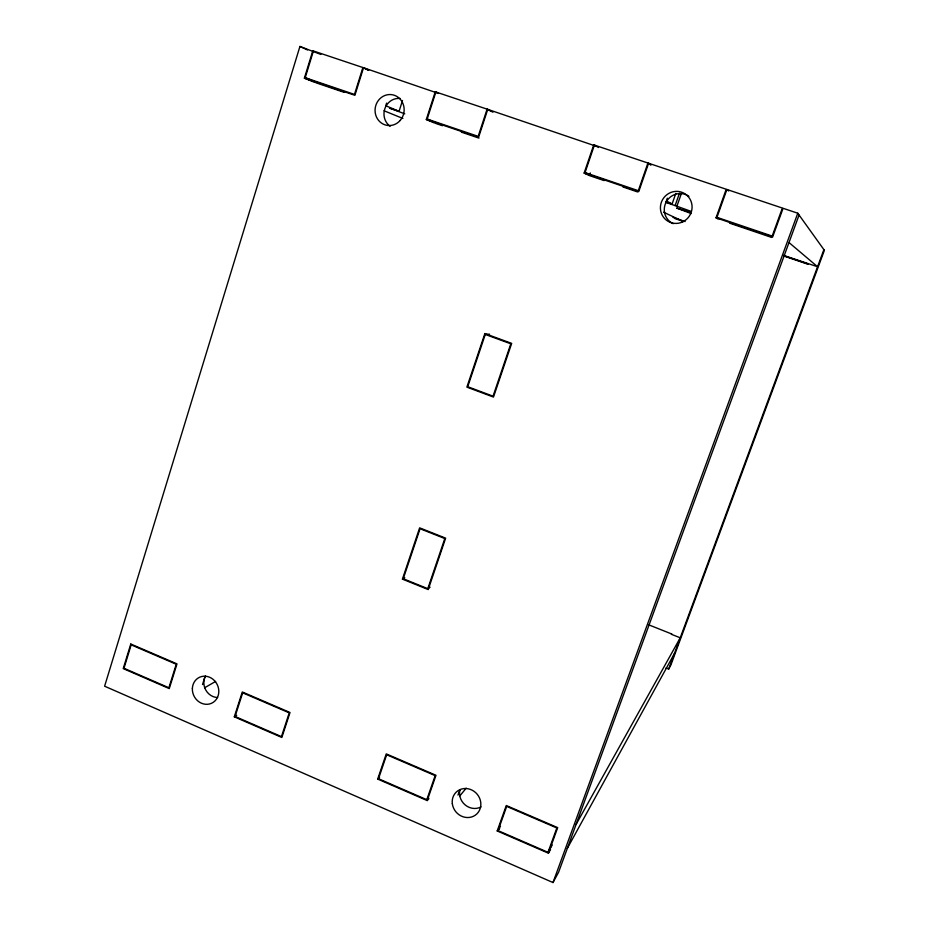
<?xml version="1.0" encoding="UTF-8"?>
<svg xmlns="http://www.w3.org/2000/svg" width="929" height="929" viewBox="0 0 929 929"><rect width="100%" height="100%" fill="white"/><g stroke="black" fill="none" stroke-linecap="round" stroke-linejoin="round"><path stroke-width="1.39" d="M320.888 54.439L299.928 46.45L104.617 686.206L552.999 882.55L558.584 872.25L799.068 215.029M314.49 82.286L304.387 78.164L312.794 50.758M308.695 79.592L315.303 81.833L305.2 77.711L313.41 50.967L362.891 67.538L368.116 70.035M362.891 67.538L354.483 94.421L305.2 77.711M438.627 93.469L363.518 67.747L354.89 95.304L304.387 78.164M202.534 684.51L205.123 676.335M386.603 103.107L385.767 105.743L399.064 111.329L402.501 100.506M234.305 716.828L242.295 691.977L290.022 712.508L281.847 737.463L234.305 716.828L236.709 715.26M434.366 122.965L426.318 119.527L435.248 91.785M429.941 120.735L435.202 122.512L427.177 119.075L435.875 91.994L487.098 109.146L492.927 112.2M487.098 109.146L478.18 136.366L427.177 119.075M595.779 146.097L487.737 109.367L478.598 137.271L426.318 119.527M402.431 579.127L419.641 527.846L445.641 538.158L428.211 589.555L402.431 579.127L404.777 577.733M485.275 334.452L467.728 386.708L493.055 396.195L510.811 343.811L485.275 334.452L489.548 334.15M427.804 588.684L444.805 538.541L420.047 528.729L403.256 578.744L427.804 588.684L430.092 587.209M377.685 779.071L386.267 753.895L435.991 775.285L427.212 800.566L377.685 779.071L379.589 777.236M588.347 175.082L584.132 173.073L593.747 144.878M586.187 173.746L590.275 175.128L585.038 172.608L594.409 145.098L647.919 163.016L650.997 165.06M590.298 172.945L589.392 175.581L604.14 180.586M426.806 799.706L435.167 775.622L386.661 754.754L378.498 778.734L426.806 799.706L428.524 797.779M647.919 163.016L638.316 190.689L585.038 172.608M717.92 218.954L716.027 217.816L726.223 189.249L648.593 163.249L638.746 191.606L584.132 173.073M457.974 795.085L459.82 789.813M667.324 198.225L666.372 200.943L672.085 203.997L675.801 193.429M691.362 211.452L675.116 205.611L679.447 193.302M676.811 206.517L681.584 192.965M497.212 830.956L506.282 805.524L557.702 827.634L548.412 853.194L497.212 830.956L500.476 826.299M498.037 830.631L506.688 806.395L556.854 827.971L547.994 852.311L498.037 830.631L499.674 828.296M716.956 217.363L726.908 189.481L782.381 208.061L772.185 236.082L716.956 217.363L719.778 219.058M552.999 882.55L797.779 213.217L783.077 208.293L772.626 237.023L716.027 217.816M665.977 668.009L668.671 669.089L823.895 249.634M668.671 669.089L670.889 664.99L824.383 250.319L797.779 213.217M567.294 848.421L674.442 653.482M576.061 824.476L680.249 637.805L671.365 634.286M547.994 852.311L552.256 844.984M548.412 853.194L550.537 849.512M459.797 795.921L466.219 788.164M427.212 800.566L428.919 798.638M204.519 687.832L215.621 681.421M690.119 212.207L676.649 208.061L691.118 213.554M315.837 82.739L344.02 92.308M435.713 123.429L442.471 125.717M461.399 132.139L478.969 138.107M622.906 186.95L637.654 191.955M729.695 223.192L771.685 237.441M399.064 111.329L389.506 108.089L404.754 113.826M665.652 201.814L672.085 203.997M666.244 202.592L675.116 205.611M672.979 217.409L685.114 221.555M783.217 255.301L817.566 266.739L789 242.55M674.918 218.536L682.536 221.137L663.55 212.207M784.227 255.847L808.404 264.091M783.855 255.998L807.754 264.15M648.233 624.636L671.911 634.054M384.072 110.783L402.884 118.459M299.928 46.45L307.569 49.98M363.518 67.747L368.732 70.244M435.875 91.994L438.14 93.121M487.737 109.367L491.232 111.19M594.409 145.098L598.473 147.525M648.593 163.249L650.637 164.607M726.908 189.481L728.673 190.979M217.618 697.528A14.086 12.762 63.6 0 1 205.855 690.177A14.086 12.762 63.6 0 1 205.414 676.161M481.001 806.918A14.736 13.587 49.5 0 1 465.301 805.037A14.736 13.587 49.5 0 1 459.925 789.708M390.099 126.298A15.247 14.283 -80.5 0 1 384.966 108.333A15.247 14.283 -80.5 0 1 400.318 98.52M673.246 223.692A15.839 15.433 -58 0 1 666.407 201.663A15.839 15.433 -58 0 1 688.888 196.286M130.78 644.018L123.232 668.601L169.264 688.586L176.998 663.898L130.78 644.018M131.163 644.842L123.975 668.265L168.892 687.762L176.243 664.235L131.163 644.842M242.678 692.813L235.072 716.48L281.452 736.616L289.244 712.845L242.678 692.813M484.868 333.569L466.881 387.126L493.473 397.078L511.682 343.382L484.868 333.569M192.373 688.343A14.33 12.948 63.7 0 0 211.533 703.288A14.33 12.948 63.7 0 0 212.846 679.157A14.33 12.948 63.7 0 0 192.373 688.343M452.33 803.759A15.003 13.807 49.7 0 0 475.276 815.209A15.003 13.807 49.7 0 0 471.978 790.091A15.003 13.807 49.7 0 0 452.33 803.759M400.167 120.468A15.538 14.527 -80.7 0 0 393.013 94.886A15.538 14.527 -80.7 0 0 375.653 114.755A15.538 14.527 -80.7 0 0 400.167 120.468M682.78 221.845A16.153 15.723 -58.6 0 0 685.486 194.149A16.153 15.723 -58.6 0 0 660.484 206.192A16.153 15.723 -58.6 0 0 682.78 221.845"/></g></svg>
